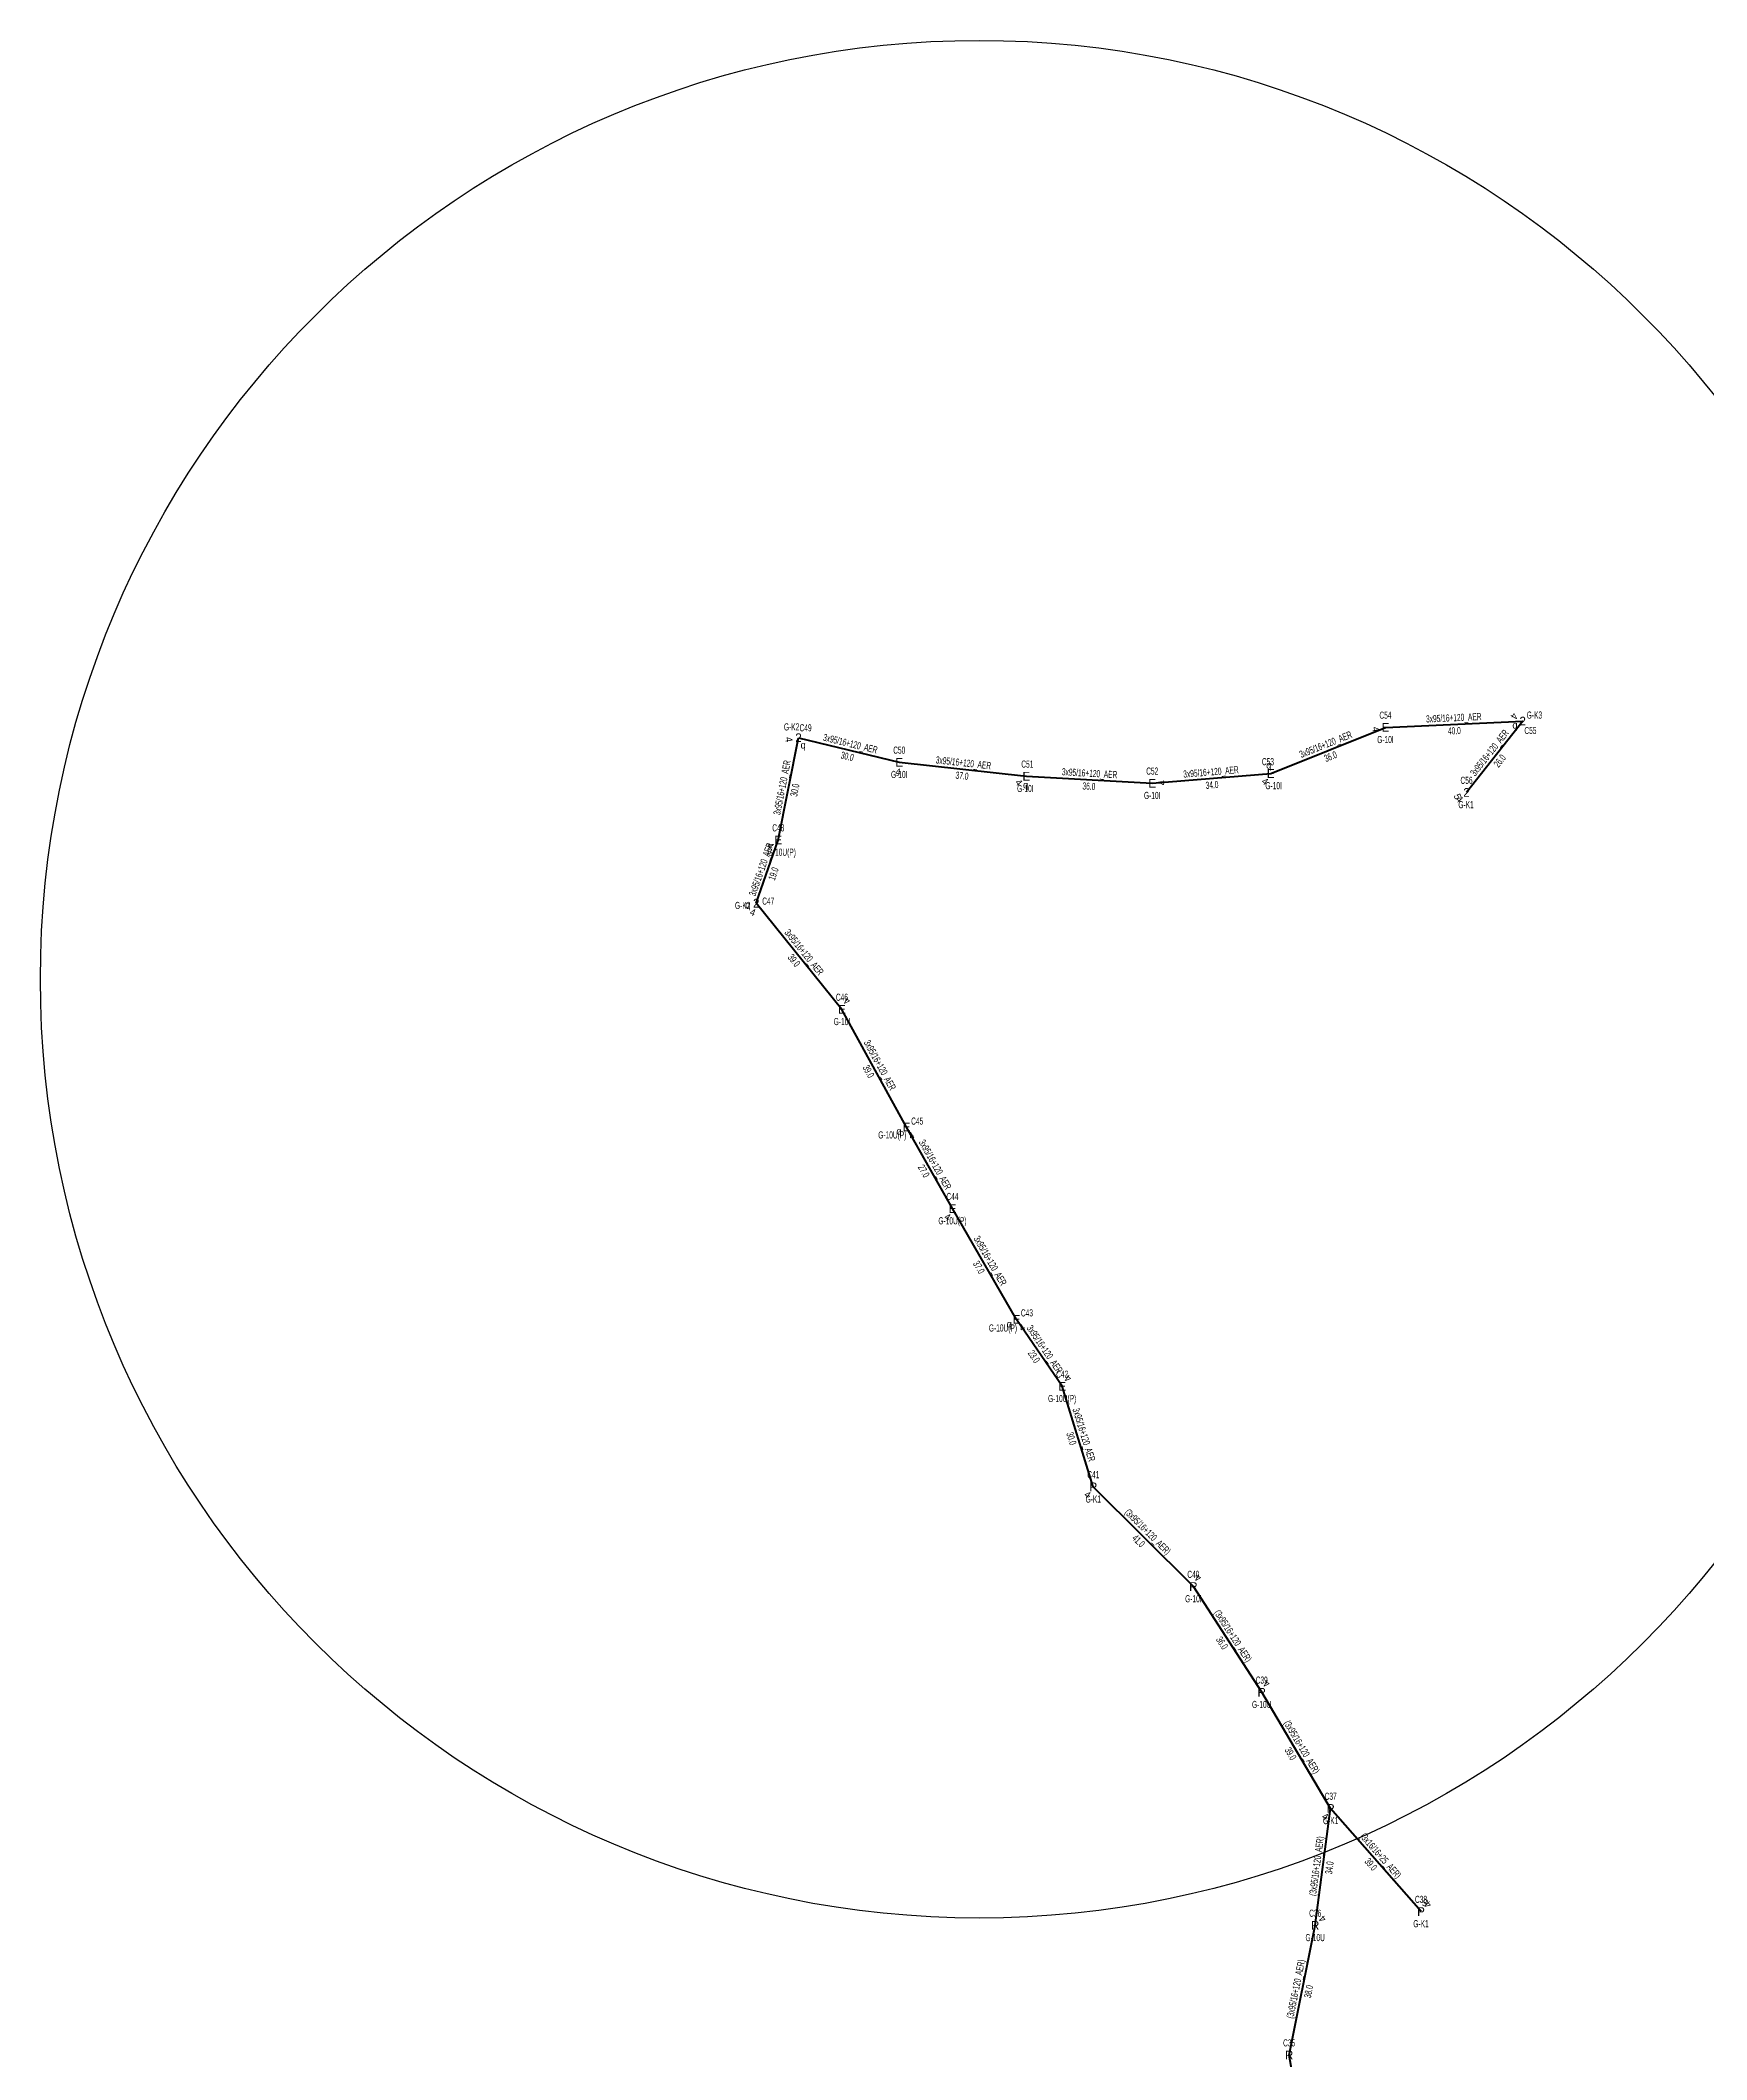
# Model space of a CAD drawing. Header units: millimetres. Extents: x 433713 to 438874, y 4028328 to 4034517.
# Drawn here: x 436014 to 436493, y 4033936 to 4034517 of the extents above; entities that cross this region are included whole.
import ezdxf
from ezdxf.enums import TextEntityAlignment as Align

# ---------------------------------------------------------------- set-up
doc = ezdxf.new("R2010")
doc.units = ezdxf.units.MM
for name, color, linetype, lineweight in [('DIREK_AG_MEVCUT', 120, 'Continuous', 25), ('DIREK_AG_YENI', 108, 'Continuous', 25), ('HAT_AG_HAVAI_MEVCUT', 126, 'Continuous', 50), ('HAT_AG_HAVAI_YENI', 3, 'Continuous', 50), ('KULLANICI', 1, 'Continuous', 25)]:
    doc.layers.add(name, color=color, linetype=linetype, lineweight=lineweight)
doc.styles.add('Direk', font='B_CAD')
doc.styles.get("Standard").update_dxf_attribs({"font": 'Arial'})

msp = doc.modelspace()

# ---------------------------------------------------------------- linework, layer by layer
at = {"layer": 'HAT_AG_HAVAI_MEVCUT'}
for p, q in [((436345.309306, 4034072.084361), (436316.526593, 4034100.759101)), ((436364.969508, 4034041.669422), (436345.309306, 4034072.084361)), ((436384.798518, 4034008.270663), (436364.969508, 4034041.669422)), ((436380.342371, 4033974.622913), (436384.798518, 4034008.270663)), ((436410.784404, 4033978.611173), (436384.798518, 4034008.270663)), ((436372.849648, 4033937.339289), (436380.342371, 4033974.622913)), ((436379.867, 4033897.832), (436372.849648, 4033937.339289))]:
    msp.add_line(p, q, dxfattribs=at)
at = {"layer": 'HAT_AG_HAVAI_YENI'}
for p, q in [((436367.560378, 4034305.918753), (436400.557271, 4034319.193752)), ((436400.557271, 4034319.193752), (436440.029, 4034320.995)), ((436440.029, 4034320.995), (436423.869, 4034300.468)), ((436225.925, 4034286.791), (436231.735614, 4034316.222788)), ((436231.735614, 4034316.222788), (436260.71058, 4034309.146542)), ((436260.71058, 4034309.146542), (436297.268218, 4034305.141802)), ((436297.268218, 4034305.141802), (436333.479085, 4034303.118837)), ((436333.479085, 4034303.118837), (436367.560378, 4034305.918753)), ((436219.584, 4034268.625), (436225.925, 4034286.791)), ((436244.22999, 4034238.077928), (436219.584, 4034268.625)), ((436262.813262, 4034204.25098), (436244.22999, 4034238.077928)), ((436276.023054, 4034180.786732), (436262.813262, 4034204.25098)), ((436294.476599, 4034148.92613), (436276.023054, 4034180.786732)), ((436307.570323, 4034129.667036), (436294.476599, 4034148.92613)), ((436316.526593, 4034100.759101), (436307.570323, 4034129.667036))]:
    msp.add_line(p, q, dxfattribs=at)
at = {"layer": 'KULLANICI'}
msp.add_circle((436283.694542, 4034246.758007), 270.016439, dxfattribs=at)

# ---------------------------------------------------------------- texts
at = {"layer": 'DIREK_AG_MEVCUT', "width": 0.53}
for s, p in [('C41', (436316.526593, 4034104.259101)), ('G-K1', (436316.526593, 4034097.259101)), ('C40', (436345.309306, 4034075.584361)), ('G-10I', (436345.309306, 4034068.584361)), ('C39', (436364.969508, 4034045.169422)), ('G-10U', (436364.969508, 4034038.169422)), ('C37', (436384.798518, 4034011.770663)), ('G-K1', (436384.798518, 4034004.770663)), ('C38', (436410.784404, 4033982.111173)), ('C36', (436380.342371, 4033978.122913)), ('G-K1', (436410.784404, 4033975.111173)), ('G-10U', (436380.342371, 4033971.122913)), ('C35', (436372.849648, 4033940.839289))]:
    msp.add_text(s, height=2.05, dxfattribs=at).set_placement(p, align=Align.MIDDLE_CENTER)
at = {"layer": 'DIREK_AG_MEVCUT', "color": 32, "style": 'Direk'}
for s, rotation, p in [('4', 323.607026, (436314.865296, 4034098.505195)), ('4', 511.439305, (436346.647957, 4034074.543632)), ('4', 510.348909, (436366.354716, 4034044.102773)), ('4', 326.57687, (436383.256228, 4034005.933711)), ('5', 155.611462, (436411.940587, 4033981.161318)), ('4', 495.000001, (436412.764303, 4033980.591072)), ('4', 491.227963, (436382.448233, 4033976.468271))]:
    msp.add_text(s, height=2, rotation=rotation, dxfattribs=at).set_placement(p, align=Align.MIDDLE_CENTER)
at = {"layer": 'DIREK_AG_MEVCUT', "style": 'Direk'}
for s, p in [('P', (436316.526593, 4034100.759101)), ('R', (436345.309306, 4034072.084361)), ('R', (436364.969508, 4034041.669422)), ('P', (436384.798518, 4034008.270663)), ('R', (436380.342371, 4033974.622913)), ('P', (436410.784404, 4033978.611173)), ('R', (436372.849648, 4033937.339289))]:
    msp.add_text(s, height=2.5, dxfattribs=at).set_placement(p, align=Align.MIDDLE_CENTER)
at = {"layer": 'DIREK_AG_YENI', "width": 0.53}
for s, p in [('C54', (436400.557271, 4034322.693752)), ('G-K3', (436443.408786, 4034322.732061)), ('G-K2', (436229.75461, 4034319.325894)), ('C49', (436233.772304, 4034319.069171)), ('C55', (436442.255041, 4034318.294122)), ('C50', (436260.71058, 4034312.646542)), ('G-10I', (436400.557271, 4034315.693752)), ('G-10I', (436260.71058, 4034305.646542)), ('C51', (436297.556499, 4034308.629909)), ('C52', (436333.479085, 4034306.618837)), ('C53', (436366.754848, 4034309.324795)), ('G-10I', (436296.977648, 4034301.626002)), ('G-10I', (436333.479085, 4034299.618837)), ('G-10I', (436368.383777, 4034302.437153)), ('C56', (436423.869, 4034303.968)), ('G-K1', (436423.742239, 4034296.968)), ('C48', (436225.925, 4034290.291)), ('G-10U(P)', (436226.936715, 4034283.291)), ('G-K2', (436215.681072, 4034267.970879)), ('C47', (436223.032642, 4034269.222386)), ('C46', (436244.22999, 4034241.577928)), ('G-10I', (436244.22999, 4034234.577928)), ('G-10U(P)', (436258.718736, 4034201.973812)), ('C45', (436265.872041, 4034205.952118)), ('C44', (436276.023054, 4034184.286732)), ('G-10U(P)', (436276.023054, 4034177.286732)), ('C43', (436297.440065, 4034150.788352)), ('G-10U(P)', (436290.54093, 4034146.452981)), ('C42', (436307.570323, 4034133.167036)), ('G-10U(P)', (436307.570323, 4034126.167036))]:
    msp.add_text(s, height=2.05, dxfattribs=at).set_placement(p, align=Align.MIDDLE_CENTER)
at = {"layer": 'DIREK_AG_YENI', "color": 32, "style": 'Direk'}
for s, rotation, p in [('4', 280.957723, (436397.808321, 4034318.661515)), ('4', 239.90699, (436437.606405, 4034322.398935)), ('4', 280.692915, (436228.984234, 4034315.703262)), ('4', 353.137953, (436260.376038, 4034306.366599)), ('4', 309.511913, (436295.108039, 4034303.360334)), ('4', 452.348268, (436336.276733, 4034303.233563)), ('4', 324.001261, (436365.914629, 4034303.653469)), ('5', 294.857003, (436421.328393, 4034299.291006)), ('4', 313.9629, (436421.85359, 4034298.524261)), ('4', 305.379009, (436223.642048, 4034285.169849)), ('4', 339.362371, (436218.597122, 4034266.004681)), ('4', 509.391383, (436245.655668, 4034240.487791)), ('4', 389.229519, (436264.180529, 4034201.807502)), ('4', 329.689219, (436274.609922, 4034178.369491)), ('4', 393.177842, (436296.00887, 4034146.582597)), ('4', 503.607026, (436309.23162, 4034131.920943))]:
    msp.add_text(s, height=2, rotation=rotation, dxfattribs=at).set_placement(p, align=Align.MIDDLE_CENTER)
at = {"layer": 'DIREK_AG_YENI', "style": 'Direk'}
for s, p in [('E', (436400.557271, 4034319.193752)), ('2', (436440.029, 4034320.995)), ('2', (436231.735614, 4034316.222788)), ('E', (436260.71058, 4034309.146542)), ('E', (436297.268218, 4034305.141802)), ('E', (436367.560378, 4034305.918753)), ('E', (436333.479085, 4034303.118837)), ('2', (436423.869, 4034300.468)), ('E', (436225.925, 4034286.791)), ('2', (436219.584, 4034268.625)), ('E', (436244.22999, 4034238.077928)), ('E', (436262.813262, 4034204.25098)), ('E', (436276.023054, 4034180.786732)), ('E', (436294.476599, 4034148.92613)), ('E', (436307.570323, 4034129.667036))]:
    msp.add_text(s, height=2.5, dxfattribs=at).set_placement(p, align=Align.MIDDLE_CENTER)
at = {"layer": 'DIREK_AG_YENI', "color": 4, "style": 'Direk'}
for p in [(436437.805482, 4034319.85221), (436233.080846, 4034314.115574), (436366.984999, 4034308.35164), (436297.062303, 4034302.650297), (436217.120684, 4034268.198296), (436260.62842, 4034203.035881), (436292.359838, 4034147.595971)]:
    msp.add_text('q', height=2, dxfattribs=at).set_placement(p, align=Align.MIDDLE_CENTER)
at = {"layer": 'HAT_AG_HAVAI_MEVCUT', "lineweight": 30, "width": 0.53}
for s, rotation, p in [('(3x95/16+120_AER)', 314.972069, (436331.48095, 4034087.128874)), ('(3x95/16+120_AER)', 302.878608, (436355.853257, 4034057.338323)), ('(3x95/16+120_AER)', 300.697815, (436375.614904, 4034025.403976)), ('(3x95/16+120_AER)', 442.455923, (436381.727802, 4033991.558383)), ('(3x16/16+25_AER)', 311.222921, (436398.43079, 4033994.001059)), ('(3x95/16+120_AER)', 438.636884, (436375.762671, 4033956.148573))]:
    msp.add_text(s, height=2.05, rotation=rotation, dxfattribs=at).set_placement(p, align=Align.CENTER)
for s, rotation, p in [('41.0', 314.972069, (436330.278282, 4034085.927379)), ('36.0', 302.878608, (436354.425558, 4034056.41546)), ('39.0', 300.697815, (436374.153122, 4034024.536109)), ('34.0', 442.455923, (436383.413087, 4033991.335192)), ('39.0', 311.222921, (436397.152132, 4033992.880776)), ('38.0', 438.636884, (436377.429348, 4033955.813629))]:
    msp.add_text(s, height=2.05, rotation=rotation, dxfattribs=at).set_placement(p, align=Align.TOP_CENTER)
at = {"layer": 'HAT_AG_HAVAI_YENI', "lineweight": 30, "width": 0.53}
for rotation, p in [(2.613346, (436420.25449, 4034320.94368)), (346.275904, (436246.424757, 4034313.510397)), (21.915444, (436383.741572, 4034313.344828)), (411.788975, (436431.281332, 4034311.257353)), (78.831434, (436227.996251, 4034301.671415)), (353.748409, (436279.081959, 4034307.989117)), (356.802424, (436315.421064, 4034304.978996)), (4.696533, (436350.450135, 4034305.365941)), (70.757889, (436221.95169, 4034277.987982)), (308.89765, (436232.568381, 4034253.885182)), (298.782764, (436254.26661, 4034221.57372)), (299.378436, (436270.158847, 4034192.935846)), (300.079267, (436285.985359, 4034165.282449)), (304.210699, (436301.72639, 4034139.774485)), (287.21405, (436312.860383, 4034115.46462))]:
    msp.add_text('3x95/16+120_AER', height=2.05, rotation=rotation, dxfattribs=at).set_placement(p, align=Align.CENTER)
for s, rotation, p in [('40.0', 2.613346, (436420.332002, 4034319.245448)), ('30.0', 346.275904, (436246.021437, 4034311.858933)), ('36.0', 21.915444, (436384.376076, 4034311.767677)), ('37.0', 353.748409, (436278.896839, 4034306.299226)), ('26.0', 411.788975, (436432.617087, 4034310.205801)), ('30.0', 78.831434, (436229.664056, 4034301.342131)), ('36.0', 356.802424, (436315.326239, 4034303.281643)), ('34.0', 4.696533, (436350.589328, 4034303.671649)), ('19.0', 70.757889, (436223.556719, 4034277.427729)), ('39.0', 308.89765, (436231.245324, 4034252.817699)), ('39.0', 298.782764, (436252.776642, 4034220.755187)), ('27.0', 299.378436, (436268.677469, 4034192.101867)), ('37.0', 300.079267, (436284.514293, 4034164.430413)), ('23.0', 304.210699, (436300.320532, 4034138.818681)), ('30.0', 287.21405, (436311.236533, 4034114.961518))]:
    msp.add_text(s, height=2.05, rotation=rotation, dxfattribs=at).set_placement(p, align=Align.TOP_CENTER)

doc.saveas('drawing.dxf')
